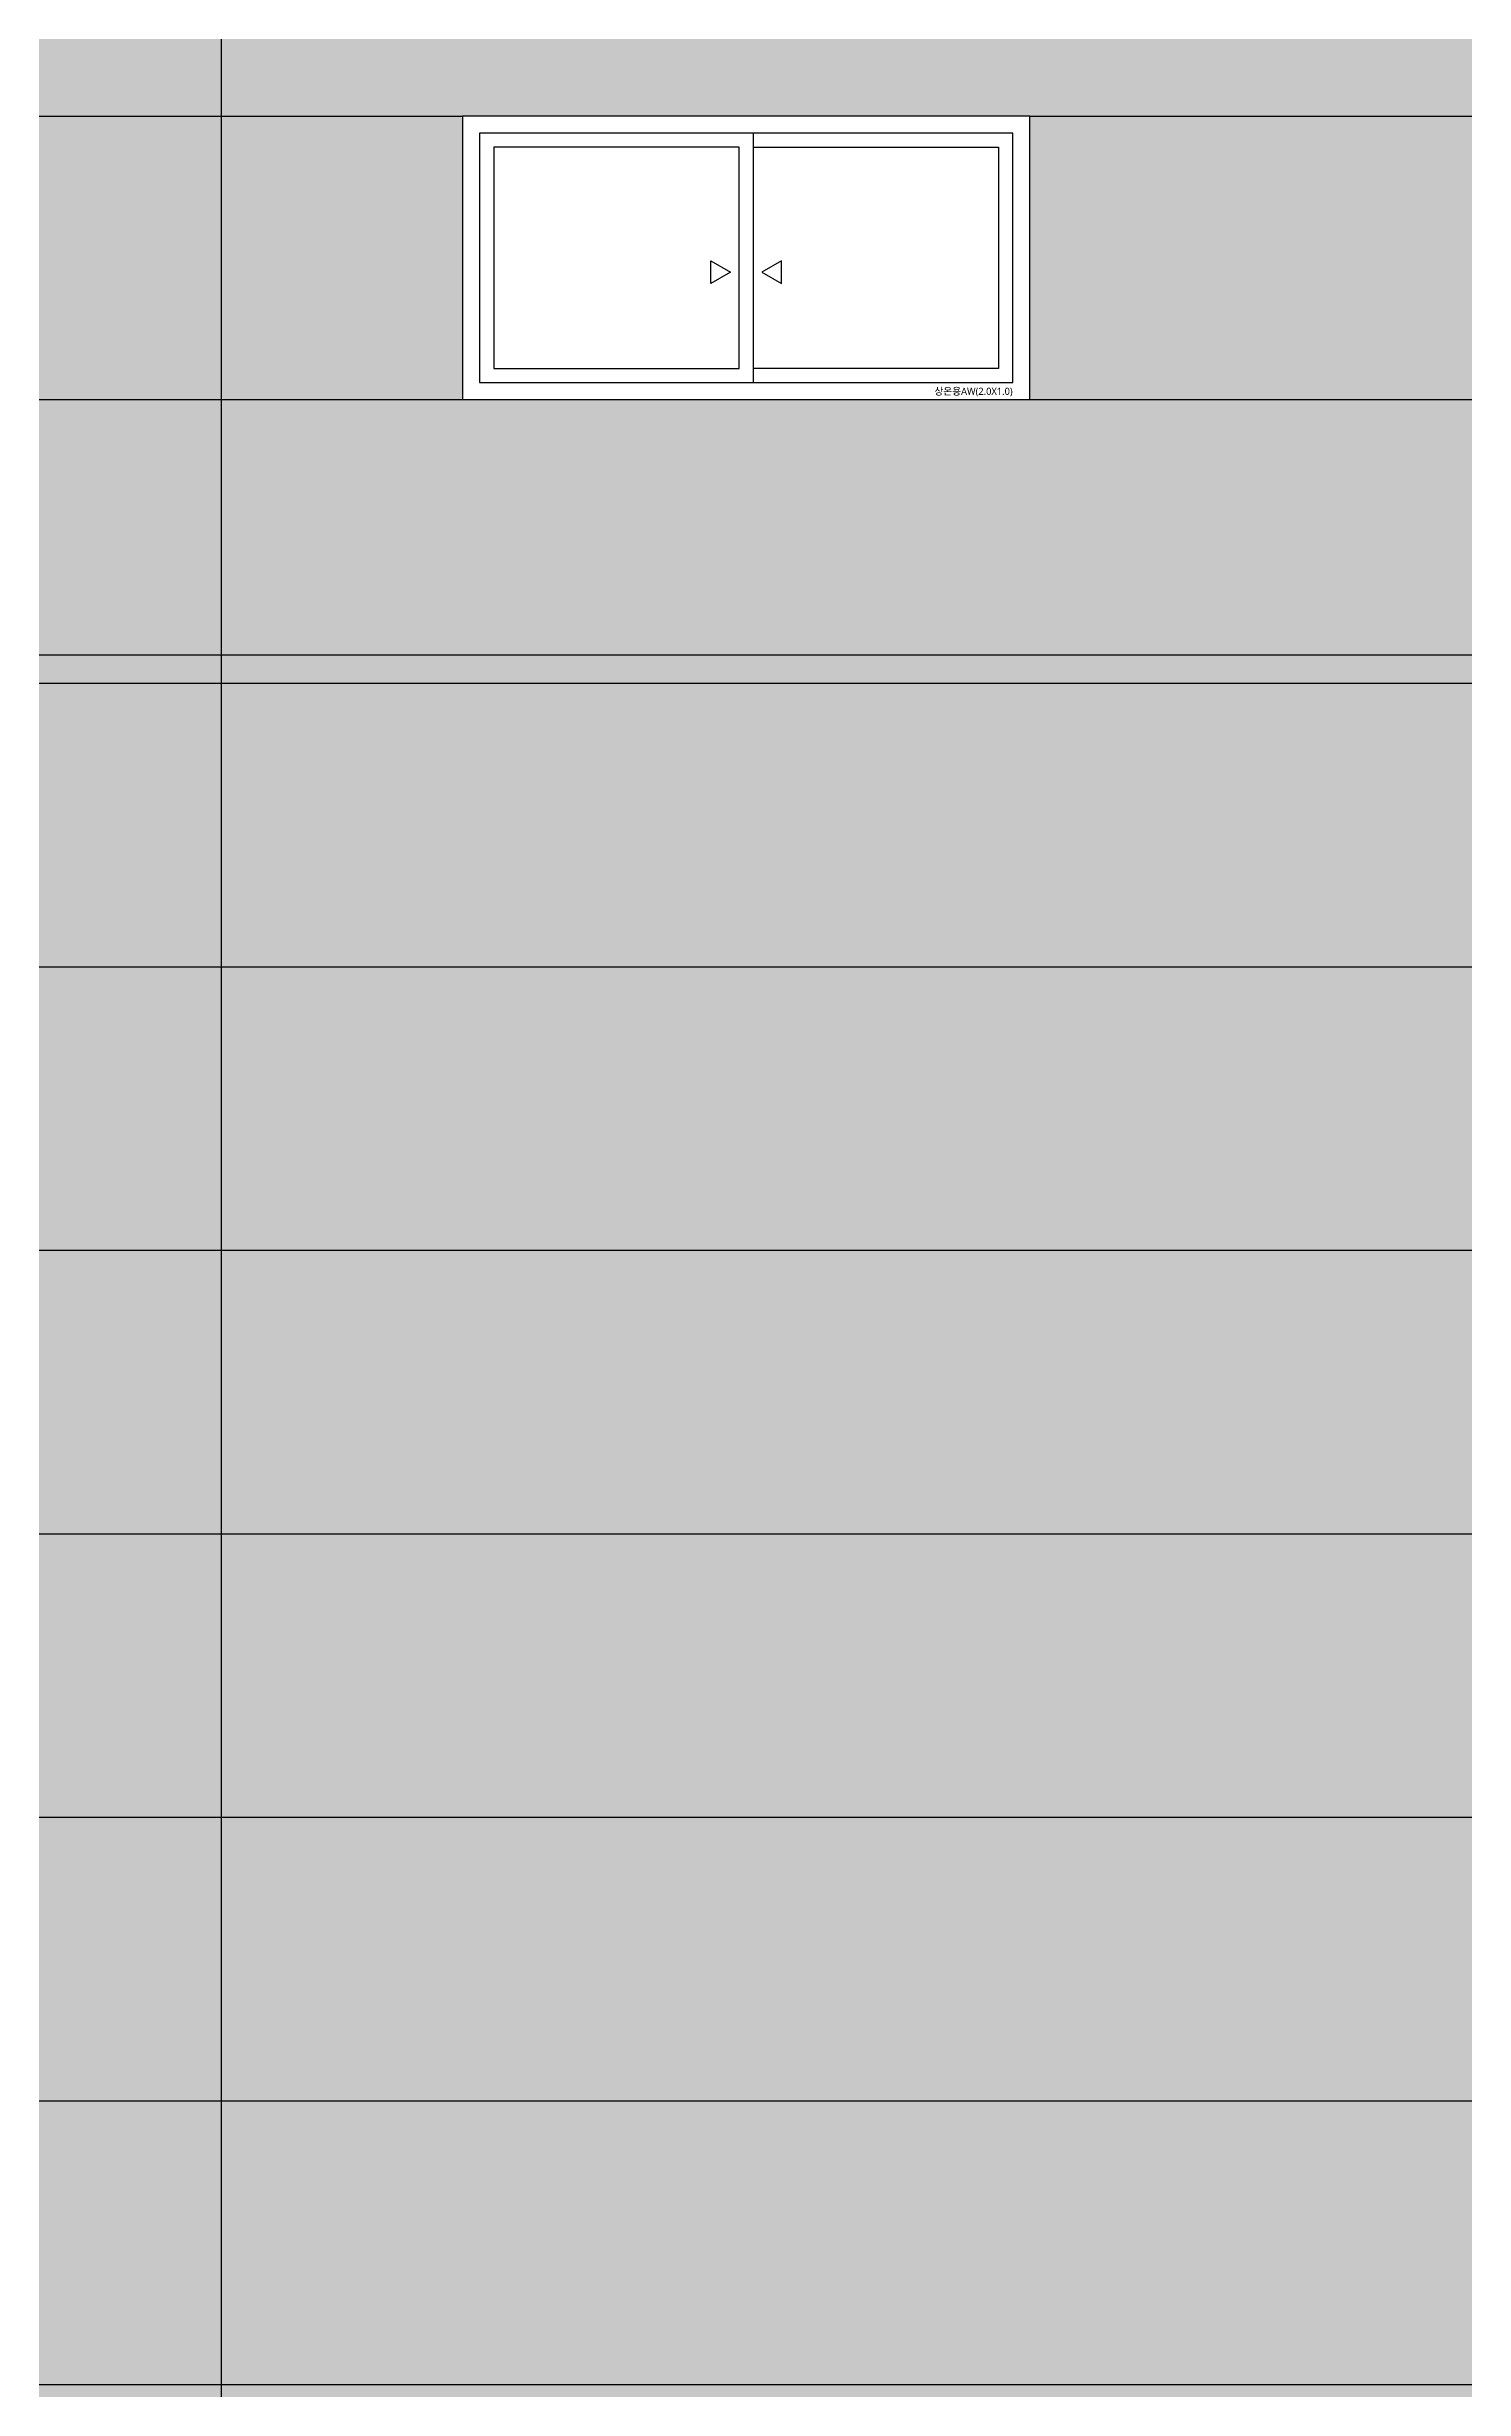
# Model space of a CAD drawing. Header units: millimetres. Extents: x 37653813 to 38677796, y 586285 to 874285.
# Drawn here: x 37957558 to 37962556, y 810526 to 818787 of the extents above; entities that cross this region are included whole.
import ezdxf

# ---------------------------------------------------------------- set-up
doc = ezdxf.new("R2010")
doc.units = ezdxf.units.MM
doc.header["$LTSCALE"] = 1000
doc.header["$MEASUREMENT"] = 0
doc.layers.get('0').update_dxf_attribs({"linetype": 'CONTINUOUS'})
doc.layers.get('Defpoints').update_dxf_attribs({"color": 161, "linetype": 'CONTINUOUS'})
for name, color, linetype in [('cen', 1, 'CONTINUOUS'), ('HAT-253', 253, 'CONTINUOUS'), ('WID', 4, 'CONTINUOUS'), ('WIN-G', 252, 'CONTINUOUS'), ('먹-흰색 255', 255, 'CONTINUOUS')]:
    doc.layers.add(name, color=color, linetype=linetype)
doc.styles.add('나눔바른고딕', font='NanumBarunGothic.ttf')

# ---------------------------------------------------------------- blocks, each defined once
blk = doc.blocks.new('AW(2.0X1.0)')
at = {"ltscale": 1000}
blk.add_wipeout([(887455, -28823.2), (889455, -28823.2), (889455, -27823.2), (887455, -27823.2)], dxfattribs=at).dxf.layer = 'WID'
at = {"layer": 'WID', "ltscale": 1000}
blk.add_line((888480, -27883.2), (888480, -28763.2), dxfattribs=at)
for points in [[(887455, -28823.2), (889455, -28823.2), (889455, -27823.2), (887455, -27823.2)], [(887515, -28763.2), (889395, -28763.2), (889395, -27883.2), (887515, -27883.2)]]:
    blk.add_lwpolyline(points, close=True, dxfattribs=at)
at = {"layer": 'WIN-G'}
for points in [[(888430, -27933.2), (887565, -27933.2), (887565, -28713.2), (888430, -28713.2)], [(888330.7, -28333.2), (888400, -28373.2), (888330.7, -28413.2)], [(888579.3, -28333.2), (888510, -28373.2), (888579.3, -28413.2)]]:
    blk.add_lwpolyline(points, close=True, dxfattribs=at)
blk.add_lwpolyline([(888480, -27933.2), (889345, -27933.2), (889345, -28713.2), (888480, -28713.2)], dxfattribs=at)
at = {"layer": 'Defpoints', "style": '나눔바른고딕'}
blk.add_text('상온용AW(2.0X1.0)', height=25, dxfattribs=at).set_placement((889119, -28806.4))

msp = doc.modelspace()

# ---------------------------------------------------------------- hatches: boundary and pattern name
at = {"layer": '먹-흰색 255', "ltscale": 0.1}
h = msp.add_hatch(dxfattribs=at)
h.set_pattern_fill('DOTS', color=256, scale=3000)
h.paths.add_polyline_path([(37803499, 825442.5), (37969524, 825442.5), (37969524, 776642.5), (37803499, 776642.5)])

# ---------------------------------------------------------------- linework, layer by layer
at = {"layer": 'cen', "ltscale": 0.1}
msp.add_line((37958174, 749542.5), (37958174, 836435.4), dxfattribs=at)
at = {"layer": 'cen', "ltscale": 5}
msp.add_line((37725834.4, 816642.5), (37997018.4, 816642.5), dxfattribs=at)
at = {"layer": 'HAT-253', "ltscale": 0.1}
for points in [[(37803499, 818542.5), (37969524, 818542.5)], [(37803499, 817542.5), (37969524, 817542.5)], [(37803499, 816542.5), (37969524, 816542.5)], [(37803499, 815542.5), (37969524, 815542.5)], [(37803499, 814542.5), (37969524, 814542.5)], [(37803499, 813542.5), (37969524, 813542.5)], [(37803499, 812542.5), (37969524, 812542.5)], [(37803499, 811542.5), (37969524, 811542.5)], [(37803499, 810542.5), (37969524, 810542.5)]]:
    msp.add_lwpolyline(points, dxfattribs=at)

# ---------------------------------------------------------------- next in the draw order: block references
msp.add_blockref('AW(2.0X1.0)', (37071569, 846365.7))

doc.saveas('drawing.dxf')
